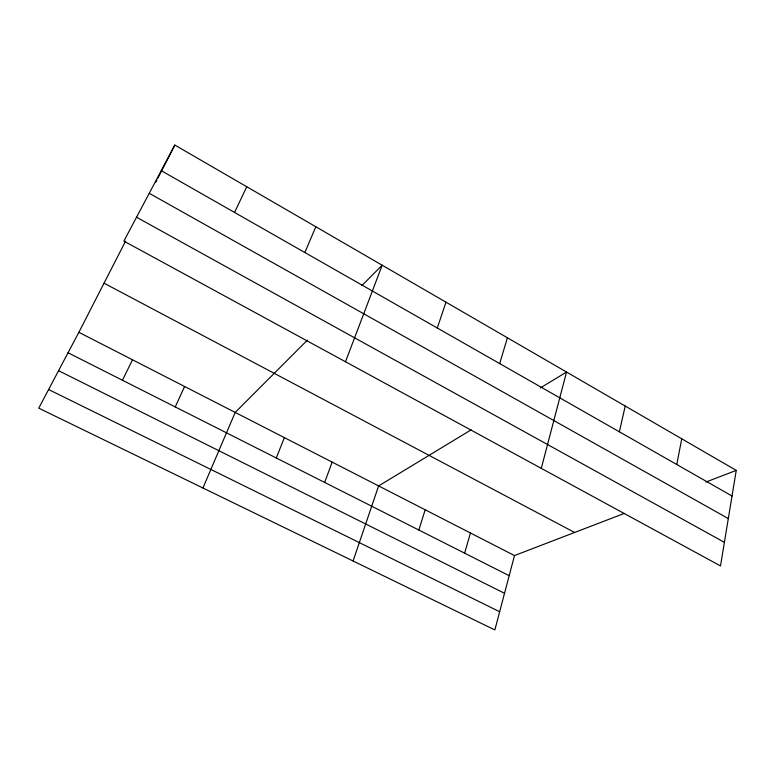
<?xml version="1.0" encoding="UTF-8"?>
<svg xmlns="http://www.w3.org/2000/svg" width="775" height="775" viewBox="0 0 775 775"><rect width="100%" height="100%" fill="white"/><g stroke="black" fill="none" stroke-linecap="round" stroke-linejoin="round"><path stroke-width="1.16" d="M736.25 470.386L720.508 565.924L123.874 241.102L174.83 145.061L736.25 470.386L705.967 482.021M676.749 464.506L681.758 438.805M619.37 431.801L625.222 406.052M541.289 468.352L566.535 372.048L540.272 387.965M624.34 513.379L514.493 555.568L494.857 629.939L38.75 408.163L78.866 332.301L125.608 241.093M464.632 553.176L470.454 532.997M499.701 363.582L507.402 337.774M418.829 530.032L425.175 509.795M437.274 327.999L445.993 302.192M353.071 561.003L378.617 485.935L471.181 429.834M324.667 482.447L332.146 462.113M345.495 361.76L382.182 265.215L361.964 285.471M276.287 457.996L284.357 437.623M304.856 252.514L315.822 226.765M202.943 487.998L235.203 412.426L307.384 340.128M175.237 406.923L184.605 386.493M234.534 212.437L246.76 186.746M122.44 380.244L132.515 359.794M155.833 182.115L156.918 179.994M158.003 177.882L174.83 145.061M48.602 389.525L499.662 611.737M58.561 370.683L504.535 593.292M68.045 352.751L509.185 575.689M78.866 332.301L514.493 555.568M104.034 283.175L574.624 532.473M136.545 217.223L724.402 542.335M149.246 193.285L728.316 518.572M161.248 170.655L732.026 496.019"/></g></svg>
